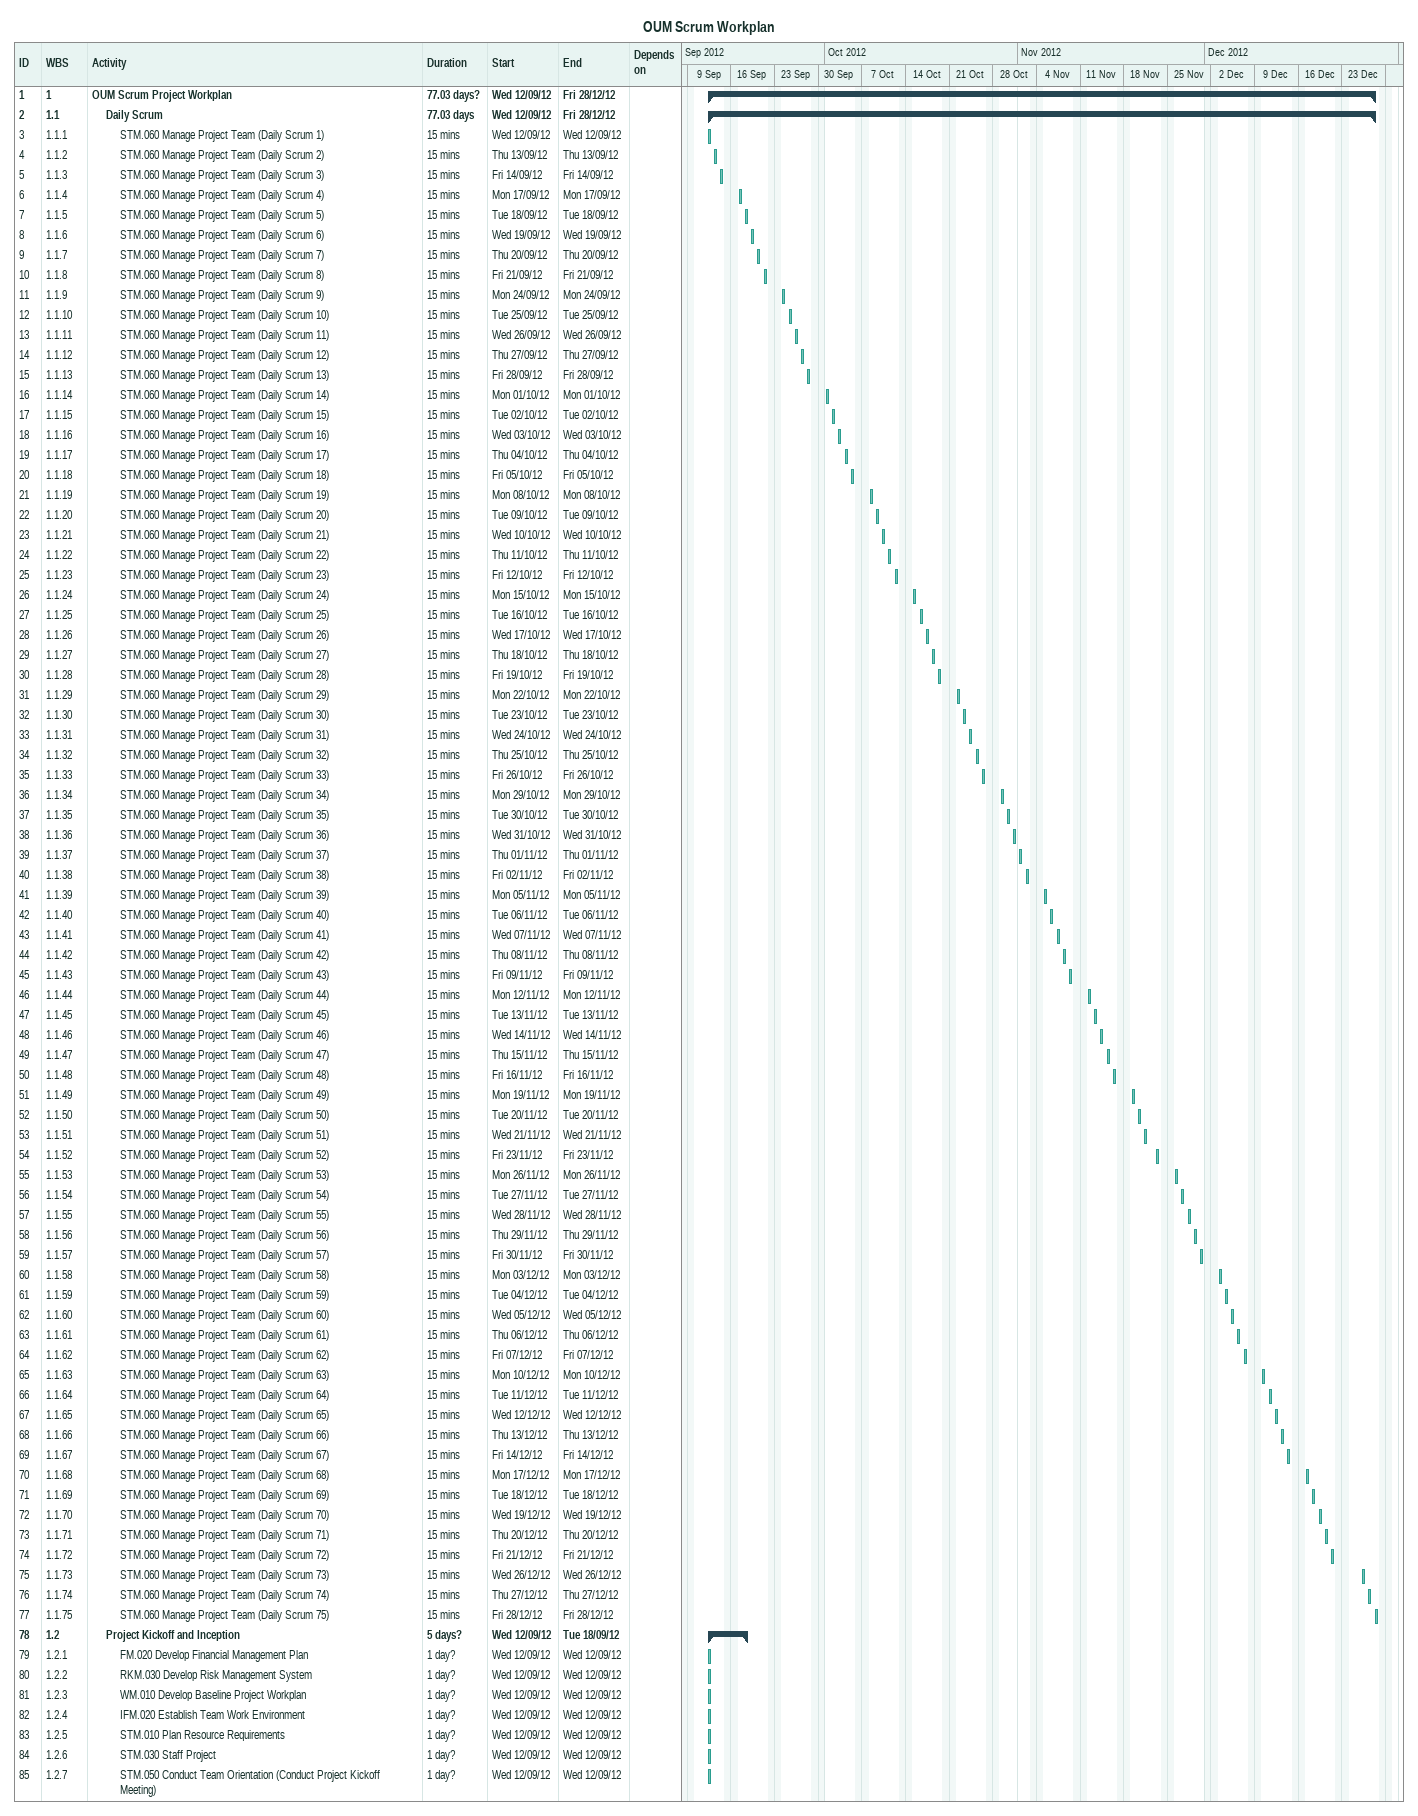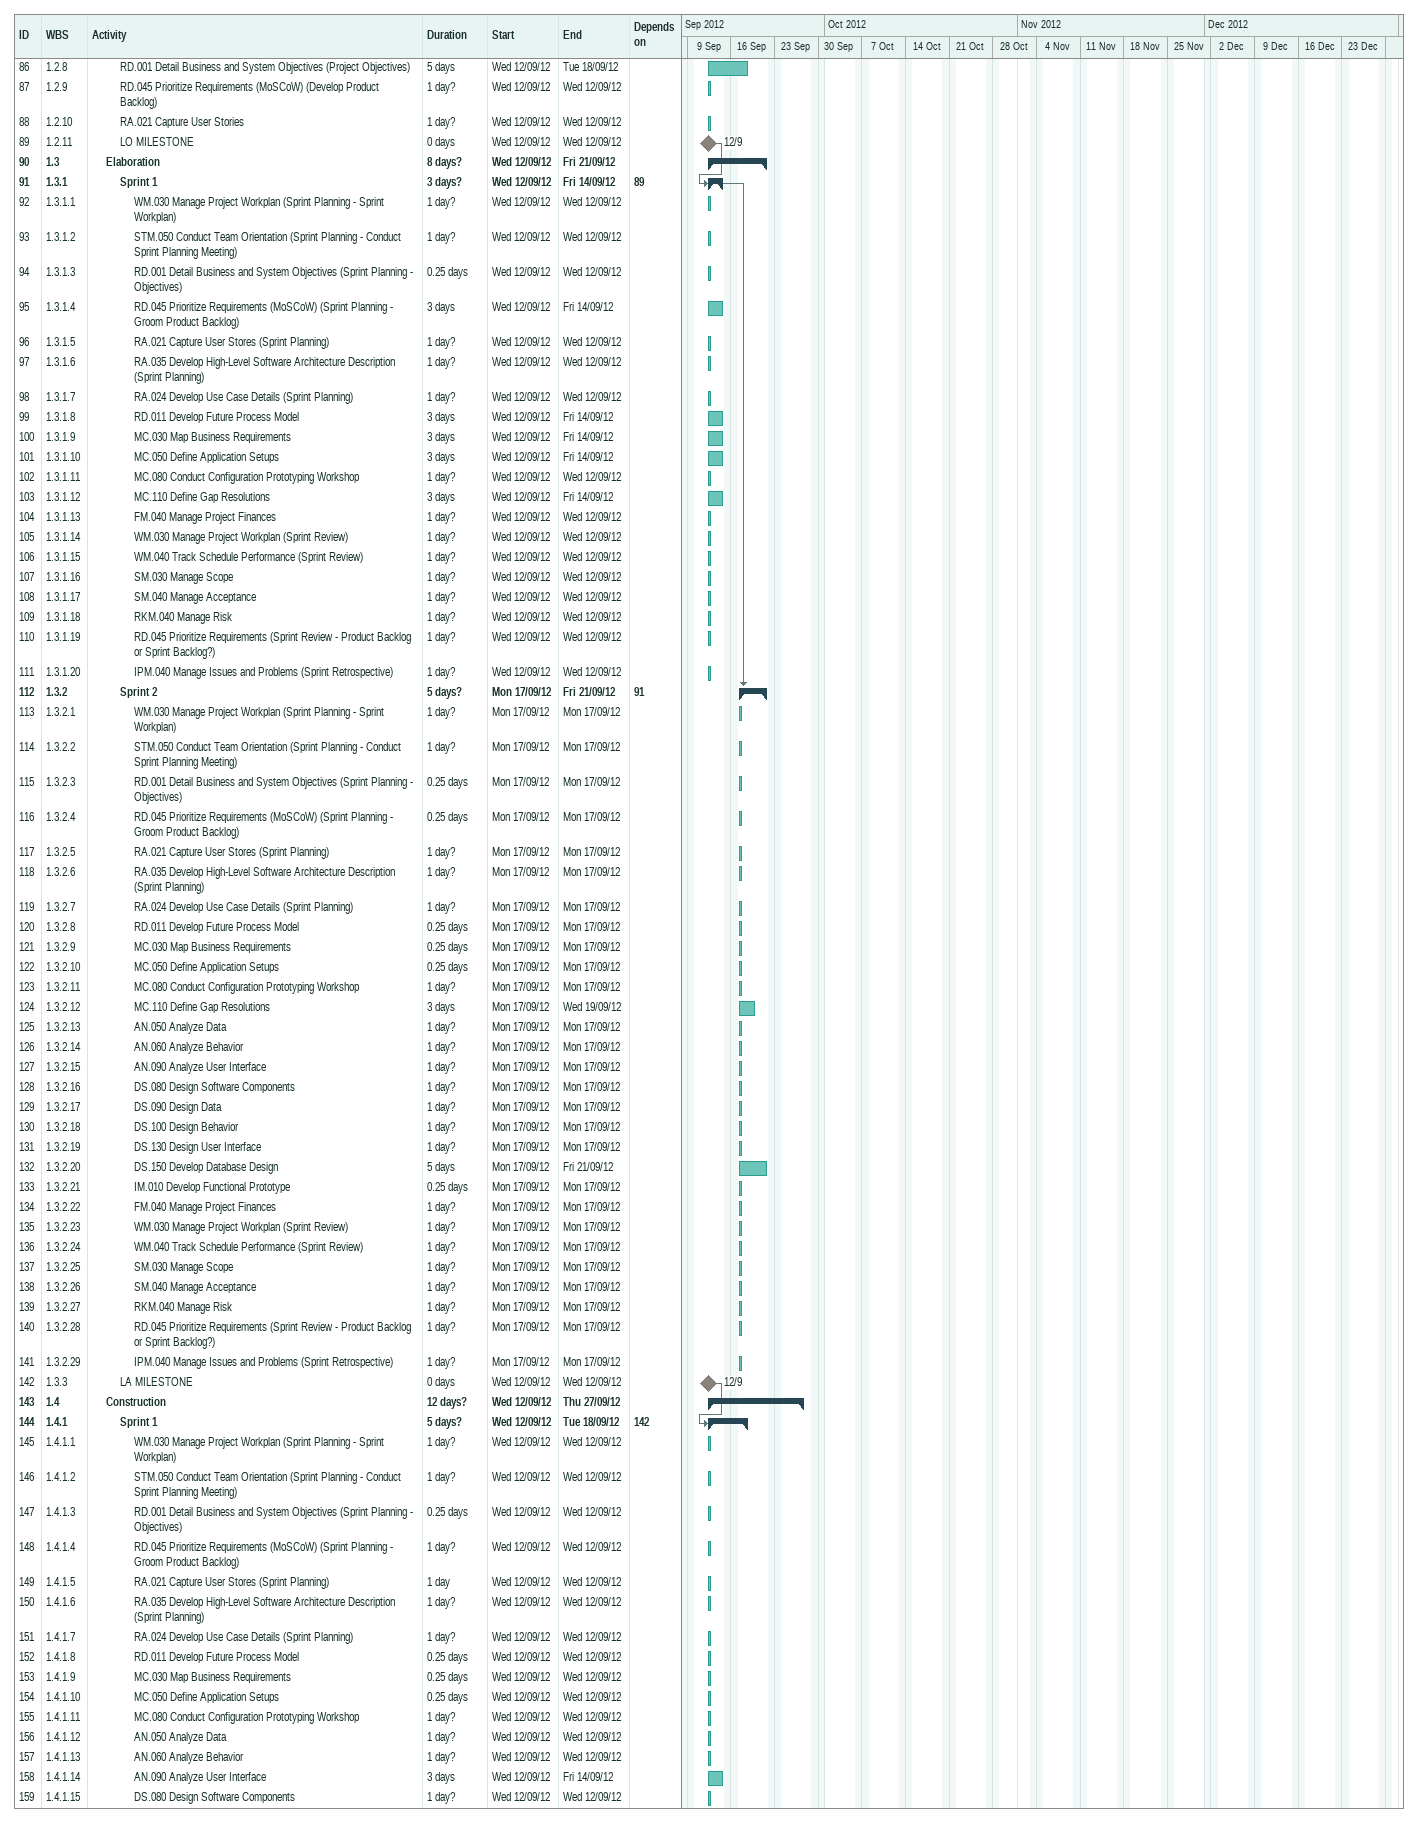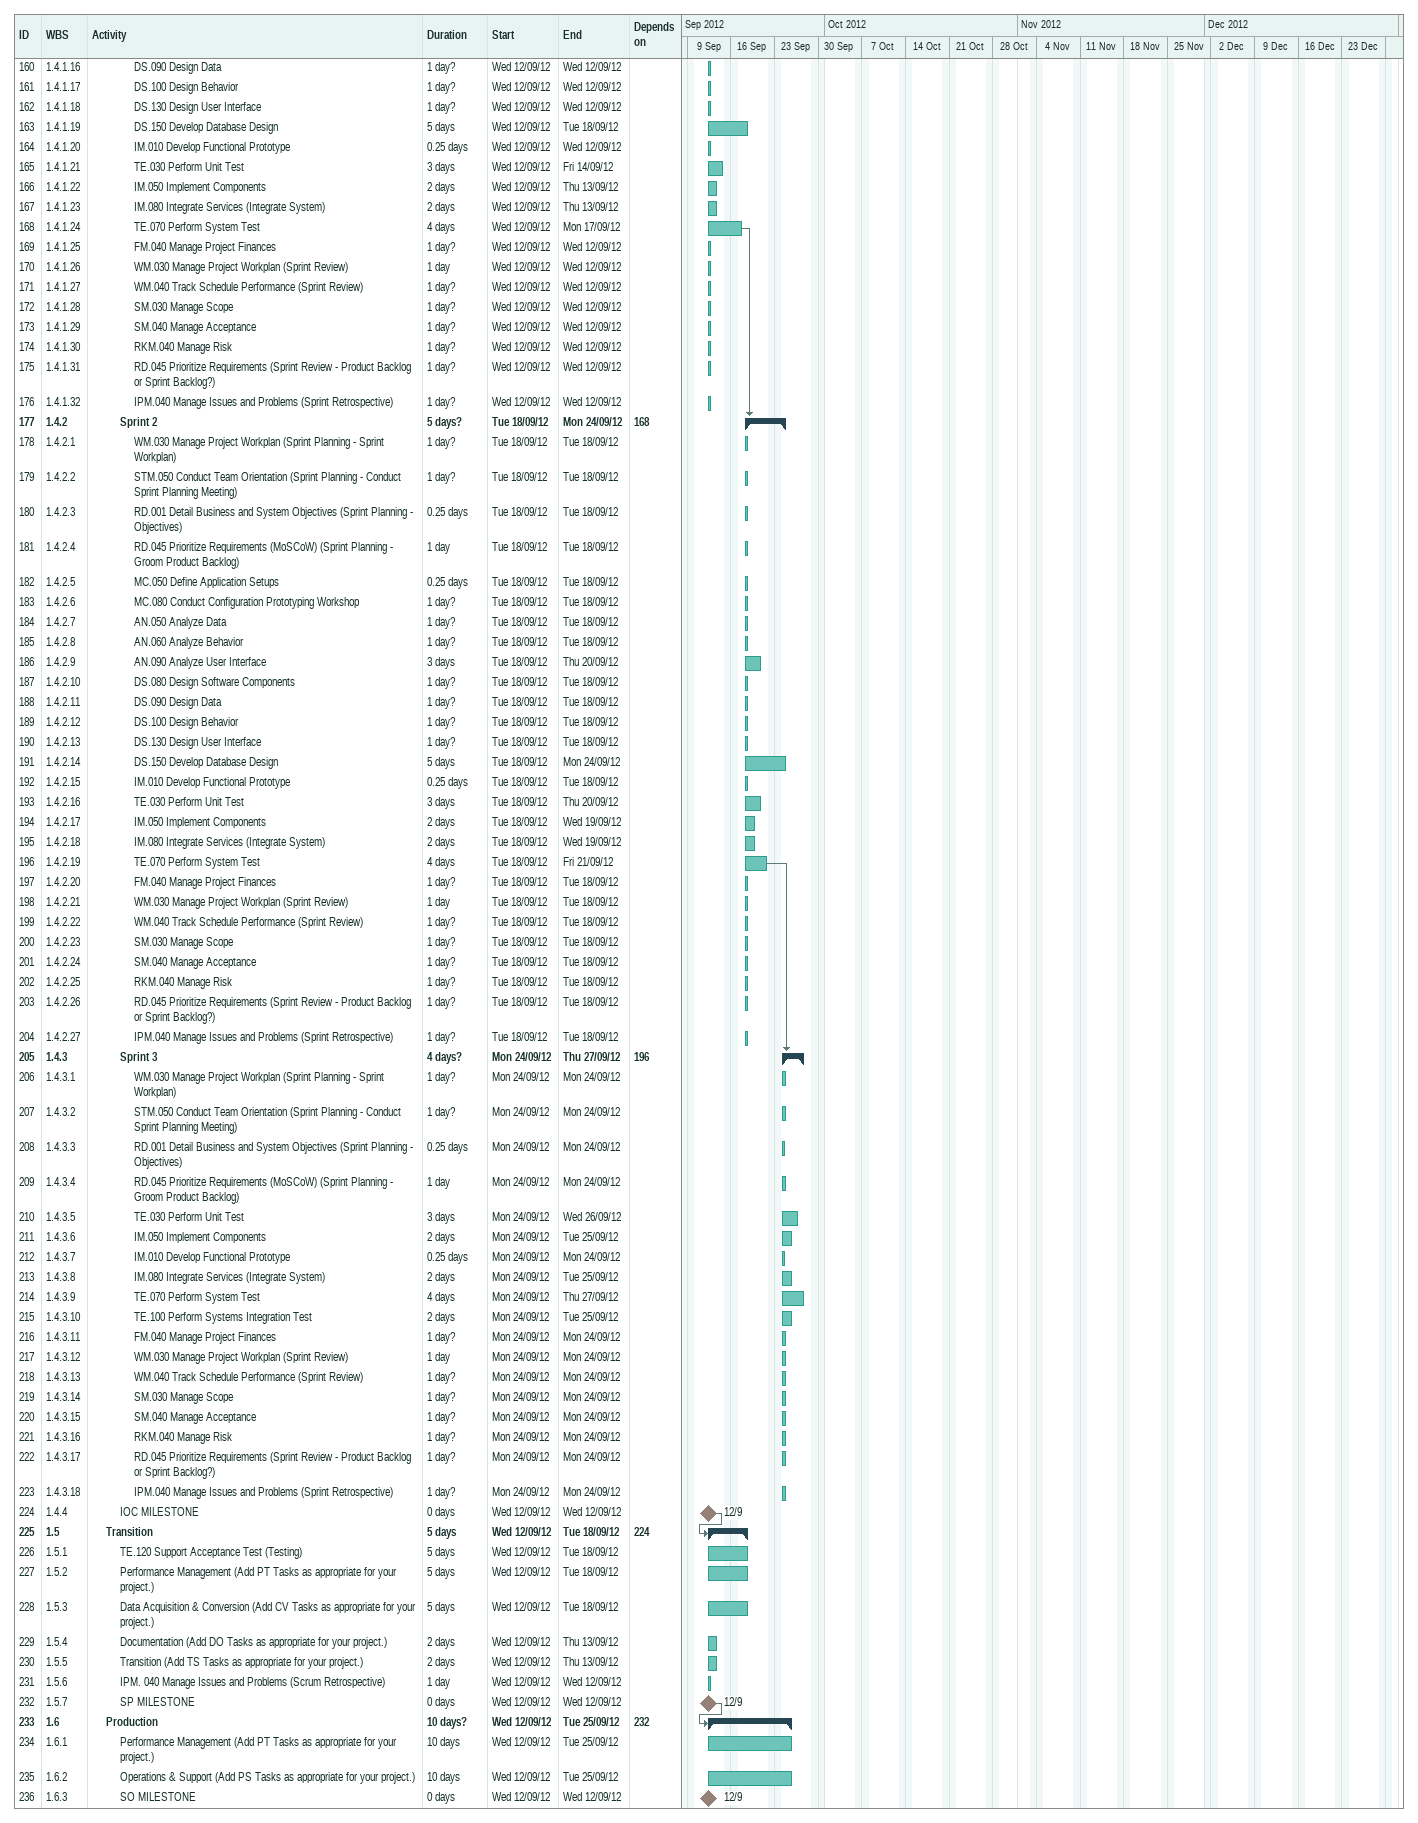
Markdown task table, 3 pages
OUM Scrum Workplan

| ID | WBS | Task | Duration | Start | Finish | Predecessors |
|---|---|---|---|---|---|---|
| 1 | 1 | **OUM Scrum Project Workplan** | 77.03d? | 2012-09-12 | 2012-12-28 |  |
| 2 | 1.1 | **Daily Scrum** | 77.03d | 2012-09-12 | 2012-12-28 |  |
| 3 | 1.1.1 | STM.060 Manage Project Team (Daily Scrum 1) | 15min | 2012-09-12 | 2012-09-12 |  |
| 4 | 1.1.2 | STM.060 Manage Project Team (Daily Scrum 2) | 15min | 2012-09-13 | 2012-09-13 |  |
| 5 | 1.1.3 | STM.060 Manage Project Team (Daily Scrum 3) | 15min | 2012-09-14 | 2012-09-14 |  |
| 6 | 1.1.4 | STM.060 Manage Project Team (Daily Scrum 4) | 15min | 2012-09-17 | 2012-09-17 |  |
| 7 | 1.1.5 | STM.060 Manage Project Team (Daily Scrum 5) | 15min | 2012-09-18 | 2012-09-18 |  |
| 8 | 1.1.6 | STM.060 Manage Project Team (Daily Scrum 6) | 15min | 2012-09-19 | 2012-09-19 |  |
| 9 | 1.1.7 | STM.060 Manage Project Team (Daily Scrum 7) | 15min | 2012-09-20 | 2012-09-20 |  |
| 10 | 1.1.8 | STM.060 Manage Project Team (Daily Scrum 8) | 15min | 2012-09-21 | 2012-09-21 |  |
| 11 | 1.1.9 | STM.060 Manage Project Team (Daily Scrum 9) | 15min | 2012-09-24 | 2012-09-24 |  |
| 12 | 1.1.10 | STM.060 Manage Project Team (Daily Scrum 10) | 15min | 2012-09-25 | 2012-09-25 |  |
| 13 | 1.1.11 | STM.060 Manage Project Team (Daily Scrum 11) | 15min | 2012-09-26 | 2012-09-26 |  |
| 14 | 1.1.12 | STM.060 Manage Project Team (Daily Scrum 12) | 15min | 2012-09-27 | 2012-09-27 |  |
| 15 | 1.1.13 | STM.060 Manage Project Team (Daily Scrum 13) | 15min | 2012-09-28 | 2012-09-28 |  |
| 16 | 1.1.14 | STM.060 Manage Project Team (Daily Scrum 14) | 15min | 2012-10-01 | 2012-10-01 |  |
| 17 | 1.1.15 | STM.060 Manage Project Team (Daily Scrum 15) | 15min | 2012-10-02 | 2012-10-02 |  |
| 18 | 1.1.16 | STM.060 Manage Project Team (Daily Scrum 16) | 15min | 2012-10-03 | 2012-10-03 |  |
| 19 | 1.1.17 | STM.060 Manage Project Team (Daily Scrum 17) | 15min | 2012-10-04 | 2012-10-04 |  |
| 20 | 1.1.18 | STM.060 Manage Project Team (Daily Scrum 18) | 15min | 2012-10-05 | 2012-10-05 |  |
| 21 | 1.1.19 | STM.060 Manage Project Team (Daily Scrum 19) | 15min | 2012-10-08 | 2012-10-08 |  |
| 22 | 1.1.20 | STM.060 Manage Project Team (Daily Scrum 20) | 15min | 2012-10-09 | 2012-10-09 |  |
| 23 | 1.1.21 | STM.060 Manage Project Team (Daily Scrum 21) | 15min | 2012-10-10 | 2012-10-10 |  |
| 24 | 1.1.22 | STM.060 Manage Project Team (Daily Scrum 22) | 15min | 2012-10-11 | 2012-10-11 |  |
| 25 | 1.1.23 | STM.060 Manage Project Team (Daily Scrum 23) | 15min | 2012-10-12 | 2012-10-12 |  |
| 26 | 1.1.24 | STM.060 Manage Project Team (Daily Scrum 24) | 15min | 2012-10-15 | 2012-10-15 |  |
| 27 | 1.1.25 | STM.060 Manage Project Team (Daily Scrum 25) | 15min | 2012-10-16 | 2012-10-16 |  |
| 28 | 1.1.26 | STM.060 Manage Project Team (Daily Scrum 26) | 15min | 2012-10-17 | 2012-10-17 |  |
| 29 | 1.1.27 | STM.060 Manage Project Team (Daily Scrum 27) | 15min | 2012-10-18 | 2012-10-18 |  |
| 30 | 1.1.28 | STM.060 Manage Project Team (Daily Scrum 28) | 15min | 2012-10-19 | 2012-10-19 |  |
| 31 | 1.1.29 | STM.060 Manage Project Team (Daily Scrum 29) | 15min | 2012-10-22 | 2012-10-22 |  |
| 32 | 1.1.30 | STM.060 Manage Project Team (Daily Scrum 30) | 15min | 2012-10-23 | 2012-10-23 |  |
| 33 | 1.1.31 | STM.060 Manage Project Team (Daily Scrum 31) | 15min | 2012-10-24 | 2012-10-24 |  |
| 34 | 1.1.32 | STM.060 Manage Project Team (Daily Scrum 32) | 15min | 2012-10-25 | 2012-10-25 |  |
| 35 | 1.1.33 | STM.060 Manage Project Team (Daily Scrum 33) | 15min | 2012-10-26 | 2012-10-26 |  |
| 36 | 1.1.34 | STM.060 Manage Project Team (Daily Scrum 34) | 15min | 2012-10-29 | 2012-10-29 |  |
| 37 | 1.1.35 | STM.060 Manage Project Team (Daily Scrum 35) | 15min | 2012-10-30 | 2012-10-30 |  |
| 38 | 1.1.36 | STM.060 Manage Project Team (Daily Scrum 36) | 15min | 2012-10-31 | 2012-10-31 |  |
| 39 | 1.1.37 | STM.060 Manage Project Team (Daily Scrum 37) | 15min | 2012-11-01 | 2012-11-01 |  |
| 40 | 1.1.38 | STM.060 Manage Project Team (Daily Scrum 38) | 15min | 2012-11-02 | 2012-11-02 |  |
| 41 | 1.1.39 | STM.060 Manage Project Team (Daily Scrum 39) | 15min | 2012-11-05 | 2012-11-05 |  |
| 42 | 1.1.40 | STM.060 Manage Project Team (Daily Scrum 40) | 15min | 2012-11-06 | 2012-11-06 |  |
| 43 | 1.1.41 | STM.060 Manage Project Team (Daily Scrum 41) | 15min | 2012-11-07 | 2012-11-07 |  |
| 44 | 1.1.42 | STM.060 Manage Project Team (Daily Scrum 42) | 15min | 2012-11-08 | 2012-11-08 |  |
| 45 | 1.1.43 | STM.060 Manage Project Team (Daily Scrum 43) | 15min | 2012-11-09 | 2012-11-09 |  |
| 46 | 1.1.44 | STM.060 Manage Project Team (Daily Scrum 44) | 15min | 2012-11-12 | 2012-11-12 |  |
| 47 | 1.1.45 | STM.060 Manage Project Team (Daily Scrum 45) | 15min | 2012-11-13 | 2012-11-13 |  |
| 48 | 1.1.46 | STM.060 Manage Project Team (Daily Scrum 46) | 15min | 2012-11-14 | 2012-11-14 |  |
| 49 | 1.1.47 | STM.060 Manage Project Team (Daily Scrum 47) | 15min | 2012-11-15 | 2012-11-15 |  |
| 50 | 1.1.48 | STM.060 Manage Project Team (Daily Scrum 48) | 15min | 2012-11-16 | 2012-11-16 |  |
| 51 | 1.1.49 | STM.060 Manage Project Team (Daily Scrum 49) | 15min | 2012-11-19 | 2012-11-19 |  |
| 52 | 1.1.50 | STM.060 Manage Project Team (Daily Scrum 50) | 15min | 2012-11-20 | 2012-11-20 |  |
| 53 | 1.1.51 | STM.060 Manage Project Team (Daily Scrum 51) | 15min | 2012-11-21 | 2012-11-21 |  |
| 54 | 1.1.52 | STM.060 Manage Project Team (Daily Scrum 52) | 15min | 2012-11-23 | 2012-11-23 |  |
| 55 | 1.1.53 | STM.060 Manage Project Team (Daily Scrum 53) | 15min | 2012-11-26 | 2012-11-26 |  |
| 56 | 1.1.54 | STM.060 Manage Project Team (Daily Scrum 54) | 15min | 2012-11-27 | 2012-11-27 |  |
| 57 | 1.1.55 | STM.060 Manage Project Team (Daily Scrum 55) | 15min | 2012-11-28 | 2012-11-28 |  |
| 58 | 1.1.56 | STM.060 Manage Project Team (Daily Scrum 56) | 15min | 2012-11-29 | 2012-11-29 |  |
| 59 | 1.1.57 | STM.060 Manage Project Team (Daily Scrum 57) | 15min | 2012-11-30 | 2012-11-30 |  |
| 60 | 1.1.58 | STM.060 Manage Project Team (Daily Scrum 58) | 15min | 2012-12-03 | 2012-12-03 |  |
| 61 | 1.1.59 | STM.060 Manage Project Team (Daily Scrum 59) | 15min | 2012-12-04 | 2012-12-04 |  |
| 62 | 1.1.60 | STM.060 Manage Project Team (Daily Scrum 60) | 15min | 2012-12-05 | 2012-12-05 |  |
| 63 | 1.1.61 | STM.060 Manage Project Team (Daily Scrum 61) | 15min | 2012-12-06 | 2012-12-06 |  |
| 64 | 1.1.62 | STM.060 Manage Project Team (Daily Scrum 62) | 15min | 2012-12-07 | 2012-12-07 |  |
| 65 | 1.1.63 | STM.060 Manage Project Team (Daily Scrum 63) | 15min | 2012-12-10 | 2012-12-10 |  |
| 66 | 1.1.64 | STM.060 Manage Project Team (Daily Scrum 64) | 15min | 2012-12-11 | 2012-12-11 |  |
| 67 | 1.1.65 | STM.060 Manage Project Team (Daily Scrum 65) | 15min | 2012-12-12 | 2012-12-12 |  |
| 68 | 1.1.66 | STM.060 Manage Project Team (Daily Scrum 66) | 15min | 2012-12-13 | 2012-12-13 |  |
| 69 | 1.1.67 | STM.060 Manage Project Team (Daily Scrum 67) | 15min | 2012-12-14 | 2012-12-14 |  |
| 70 | 1.1.68 | STM.060 Manage Project Team (Daily Scrum 68) | 15min | 2012-12-17 | 2012-12-17 |  |
| 71 | 1.1.69 | STM.060 Manage Project Team (Daily Scrum 69) | 15min | 2012-12-18 | 2012-12-18 |  |
| 72 | 1.1.70 | STM.060 Manage Project Team (Daily Scrum 70) | 15min | 2012-12-19 | 2012-12-19 |  |
| 73 | 1.1.71 | STM.060 Manage Project Team (Daily Scrum 71) | 15min | 2012-12-20 | 2012-12-20 |  |
| 74 | 1.1.72 | STM.060 Manage Project Team (Daily Scrum 72) | 15min | 2012-12-21 | 2012-12-21 |  |
| 75 | 1.1.73 | STM.060 Manage Project Team (Daily Scrum 73) | 15min | 2012-12-26 | 2012-12-26 |  |
| 76 | 1.1.74 | STM.060 Manage Project Team (Daily Scrum 74) | 15min | 2012-12-27 | 2012-12-27 |  |
| 77 | 1.1.75 | STM.060 Manage Project Team (Daily Scrum 75) | 15min | 2012-12-28 | 2012-12-28 |  |
| 78 | 1.2 | **Project Kickoff and Inception** | 5d? | 2012-09-12 | 2012-09-18 |  |
| 79 | 1.2.1 | FM.020 Develop Financial Management Plan | 1d? | 2012-09-12 | 2012-09-12 |  |
| 80 | 1.2.2 | RKM.030 Develop Risk Management System | 1d? | 2012-09-12 | 2012-09-12 |  |
| 81 | 1.2.3 | WM.010 Develop Baseline Project Workplan | 1d? | 2012-09-12 | 2012-09-12 |  |
| 82 | 1.2.4 | IFM.020 Establish Team Work Environment | 1d? | 2012-09-12 | 2012-09-12 |  |
| 83 | 1.2.5 | STM.010 Plan Resource Requirements | 1d? | 2012-09-12 | 2012-09-12 |  |
| 84 | 1.2.6 | STM.030 Staff Project | 1d? | 2012-09-12 | 2012-09-12 |  |
| 85 | 1.2.7 | STM.050 Conduct Team Orientation (Conduct Project Kickoff Meeting) | 1d? | 2012-09-12 | 2012-09-12 |  |
| 86 | 1.2.8 | RD.001 Detail Business and System Objectives (Project Objectives) | 5d | 2012-09-12 | 2012-09-18 |  |
| 87 | 1.2.9 | RD.045 Prioritize Requirements (MoSCoW) (Develop Product Backlog) | 1d? | 2012-09-12 | 2012-09-12 |  |
| 88 | 1.2.10 | RA.021 Capture User Stories | 1d? | 2012-09-12 | 2012-09-12 |  |
| 89 | 1.2.11 | LO MILESTONE | 0d | 2012-09-12 | 2012-09-12 |  |
| 90 | 1.3 | **Elaboration** | 8d? | 2012-09-12 | 2012-09-21 |  |
| 91 | 1.3.1 | **Sprint 1** | 3d? | 2012-09-12 | 2012-09-14 | 89 |
| 92 | 1.3.1.1 | WM.030 Manage Project Workplan (Sprint Planning - Sprint Workplan) | 1d? | 2012-09-12 | 2012-09-12 |  |
| 93 | 1.3.1.2 | STM.050 Conduct Team Orientation (Sprint Planning - Conduct Sprint Planning Meeting) | 1d? | 2012-09-12 | 2012-09-12 |  |
| 94 | 1.3.1.3 | RD.001 Detail Business and System Objectives (Sprint Planning - Objectives) | 0.25d | 2012-09-12 | 2012-09-12 |  |
| 95 | 1.3.1.4 | RD.045 Prioritize Requirements (MoSCoW) (Sprint Planning - Groom Product Backlog) | 3d | 2012-09-12 | 2012-09-14 |  |
| 96 | 1.3.1.5 | RA.021 Capture User Stores (Sprint Planning) | 1d? | 2012-09-12 | 2012-09-12 |  |
| 97 | 1.3.1.6 | RA.035 Develop High-Level Software Architecture Description (Sprint Planning) | 1d? | 2012-09-12 | 2012-09-12 |  |
| 98 | 1.3.1.7 | RA.024 Develop Use Case Details (Sprint Planning) | 1d? | 2012-09-12 | 2012-09-12 |  |
| 99 | 1.3.1.8 | RD.011 Develop Future Process Model | 3d | 2012-09-12 | 2012-09-14 |  |
| 100 | 1.3.1.9 | MC.030 Map Business Requirements | 3d | 2012-09-12 | 2012-09-14 |  |
| 101 | 1.3.1.10 | MC.050 Define Application Setups | 3d | 2012-09-12 | 2012-09-14 |  |
| 102 | 1.3.1.11 | MC.080 Conduct Configuration Prototyping Workshop | 1d? | 2012-09-12 | 2012-09-12 |  |
| 103 | 1.3.1.12 | MC.110 Define Gap Resolutions | 3d | 2012-09-12 | 2012-09-14 |  |
| 104 | 1.3.1.13 | FM.040 Manage Project Finances | 1d? | 2012-09-12 | 2012-09-12 |  |
| 105 | 1.3.1.14 | WM.030 Manage Project Workplan (Sprint Review) | 1d? | 2012-09-12 | 2012-09-12 |  |
| 106 | 1.3.1.15 | WM.040 Track Schedule Performance (Sprint Review) | 1d? | 2012-09-12 | 2012-09-12 |  |
| 107 | 1.3.1.16 | SM.030 Manage Scope | 1d? | 2012-09-12 | 2012-09-12 |  |
| 108 | 1.3.1.17 | SM.040 Manage Acceptance | 1d? | 2012-09-12 | 2012-09-12 |  |
| 109 | 1.3.1.18 | RKM.040 Manage Risk | 1d? | 2012-09-12 | 2012-09-12 |  |
| 110 | 1.3.1.19 | RD.045 Prioritize Requirements (Sprint Review - Product Backlog or Sprint Backlog?) | 1d? | 2012-09-12 | 2012-09-12 |  |
| 111 | 1.3.1.20 | IPM.040 Manage Issues and Problems (Sprint Retrospective) | 1d? | 2012-09-12 | 2012-09-12 |  |
| 112 | 1.3.2 | **Sprint 2** | 5d? | 2012-09-17 | 2012-09-21 | 91 |
| 113 | 1.3.2.1 | WM.030 Manage Project Workplan (Sprint Planning - Sprint Workplan) | 1d? | 2012-09-17 | 2012-09-17 |  |
| 114 | 1.3.2.2 | STM.050 Conduct Team Orientation (Sprint Planning - Conduct Sprint Planning Meeting) | 1d? | 2012-09-17 | 2012-09-17 |  |
| 115 | 1.3.2.3 | RD.001 Detail Business and System Objectives (Sprint Planning - Objectives) | 0.25d | 2012-09-17 | 2012-09-17 |  |
| 116 | 1.3.2.4 | RD.045 Prioritize Requirements (MoSCoW) (Sprint Planning - Groom Product Backlog) | 0.25d | 2012-09-17 | 2012-09-17 |  |
| 117 | 1.3.2.5 | RA.021 Capture User Stores (Sprint Planning) | 1d? | 2012-09-17 | 2012-09-17 |  |
| 118 | 1.3.2.6 | RA.035 Develop High-Level Software Architecture Description (Sprint Planning) | 1d? | 2012-09-17 | 2012-09-17 |  |
| 119 | 1.3.2.7 | RA.024 Develop Use Case Details (Sprint Planning) | 1d? | 2012-09-17 | 2012-09-17 |  |
| 120 | 1.3.2.8 | RD.011 Develop Future Process Model | 0.25d | 2012-09-17 | 2012-09-17 |  |
| 121 | 1.3.2.9 | MC.030 Map Business Requirements | 0.25d | 2012-09-17 | 2012-09-17 |  |
| 122 | 1.3.2.10 | MC.050 Define Application Setups | 0.25d | 2012-09-17 | 2012-09-17 |  |
| 123 | 1.3.2.11 | MC.080 Conduct Configuration Prototyping Workshop | 1d? | 2012-09-17 | 2012-09-17 |  |
| 124 | 1.3.2.12 | MC.110 Define Gap Resolutions | 3d | 2012-09-17 | 2012-09-19 |  |
| 125 | 1.3.2.13 | AN.050 Analyze Data | 1d? | 2012-09-17 | 2012-09-17 |  |
| 126 | 1.3.2.14 | AN.060 Analyze Behavior | 1d? | 2012-09-17 | 2012-09-17 |  |
| 127 | 1.3.2.15 | AN.090 Analyze User Interface | 1d? | 2012-09-17 | 2012-09-17 |  |
| 128 | 1.3.2.16 | DS.080 Design Software Components | 1d? | 2012-09-17 | 2012-09-17 |  |
| 129 | 1.3.2.17 | DS.090 Design Data | 1d? | 2012-09-17 | 2012-09-17 |  |
| 130 | 1.3.2.18 | DS.100 Design Behavior | 1d? | 2012-09-17 | 2012-09-17 |  |
| 131 | 1.3.2.19 | DS.130 Design User Interface | 1d? | 2012-09-17 | 2012-09-17 |  |
| 132 | 1.3.2.20 | DS.150 Develop Database Design | 5d | 2012-09-17 | 2012-09-21 |  |
| 133 | 1.3.2.21 | IM.010 Develop Functional Prototype | 0.25d | 2012-09-17 | 2012-09-17 |  |
| 134 | 1.3.2.22 | FM.040 Manage Project Finances | 1d? | 2012-09-17 | 2012-09-17 |  |
| 135 | 1.3.2.23 | WM.030 Manage Project Workplan (Sprint Review) | 1d? | 2012-09-17 | 2012-09-17 |  |
| 136 | 1.3.2.24 | WM.040 Track Schedule Performance (Sprint Review) | 1d? | 2012-09-17 | 2012-09-17 |  |
| 137 | 1.3.2.25 | SM.030 Manage Scope | 1d? | 2012-09-17 | 2012-09-17 |  |
| 138 | 1.3.2.26 | SM.040 Manage Acceptance | 1d? | 2012-09-17 | 2012-09-17 |  |
| 139 | 1.3.2.27 | RKM.040 Manage Risk | 1d? | 2012-09-17 | 2012-09-17 |  |
| 140 | 1.3.2.28 | RD.045 Prioritize Requirements (Sprint Review - Product Backlog or Sprint Backlog?) | 1d? | 2012-09-17 | 2012-09-17 |  |
| 141 | 1.3.2.29 | IPM.040 Manage Issues and Problems (Sprint Retrospective) | 1d? | 2012-09-17 | 2012-09-17 |  |
| 142 | 1.3.3 | LA MILESTONE | 0d | 2012-09-12 | 2012-09-12 |  |
| 143 | 1.4 | **Construction** | 12d? | 2012-09-12 | 2012-09-27 |  |
| 144 | 1.4.1 | **Sprint 1** | 5d? | 2012-09-12 | 2012-09-18 | 142 |
| 145 | 1.4.1.1 | WM.030 Manage Project Workplan (Sprint Planning - Sprint Workplan) | 1d? | 2012-09-12 | 2012-09-12 |  |
| 146 | 1.4.1.2 | STM.050 Conduct Team Orientation (Sprint Planning - Conduct Sprint Planning Meeting) | 1d? | 2012-09-12 | 2012-09-12 |  |
| 147 | 1.4.1.3 | RD.001 Detail Business and System Objectives (Sprint Planning - Objectives) | 0.25d | 2012-09-12 | 2012-09-12 |  |
| 148 | 1.4.1.4 | RD.045 Prioritize Requirements (MoSCoW) (Sprint Planning - Groom Product Backlog) | 1d? | 2012-09-12 | 2012-09-12 |  |
| 149 | 1.4.1.5 | RA.021 Capture User Stores (Sprint Planning) | 1d | 2012-09-12 | 2012-09-12 |  |
| 150 | 1.4.1.6 | RA.035 Develop High-Level Software Architecture Description (Sprint Planning) | 1d? | 2012-09-12 | 2012-09-12 |  |
| 151 | 1.4.1.7 | RA.024 Develop Use Case Details (Sprint Planning) | 1d? | 2012-09-12 | 2012-09-12 |  |
| 152 | 1.4.1.8 | RD.011 Develop Future Process Model | 0.25d | 2012-09-12 | 2012-09-12 |  |
| 153 | 1.4.1.9 | MC.030 Map Business Requirements | 0.25d | 2012-09-12 | 2012-09-12 |  |
| 154 | 1.4.1.10 | MC.050 Define Application Setups | 0.25d | 2012-09-12 | 2012-09-12 |  |
| 155 | 1.4.1.11 | MC.080 Conduct Configuration Prototyping Workshop | 1d? | 2012-09-12 | 2012-09-12 |  |
| 156 | 1.4.1.12 | AN.050 Analyze Data | 1d? | 2012-09-12 | 2012-09-12 |  |
| 157 | 1.4.1.13 | AN.060 Analyze Behavior | 1d? | 2012-09-12 | 2012-09-12 |  |
| 158 | 1.4.1.14 | AN.090 Analyze User Interface | 3d | 2012-09-12 | 2012-09-14 |  |
| 159 | 1.4.1.15 | DS.080 Design Software Components | 1d? | 2012-09-12 | 2012-09-12 |  |
| 160 | 1.4.1.16 | DS.090 Design Data | 1d? | 2012-09-12 | 2012-09-12 |  |
| 161 | 1.4.1.17 | DS.100 Design Behavior | 1d? | 2012-09-12 | 2012-09-12 |  |
| 162 | 1.4.1.18 | DS.130 Design User Interface | 1d? | 2012-09-12 | 2012-09-12 |  |
| 163 | 1.4.1.19 | DS.150 Develop Database Design | 5d | 2012-09-12 | 2012-09-18 |  |
| 164 | 1.4.1.20 | IM.010 Develop Functional Prototype | 0.25d | 2012-09-12 | 2012-09-12 |  |
| 165 | 1.4.1.21 | TE.030 Perform Unit Test | 3d | 2012-09-12 | 2012-09-14 |  |
| 166 | 1.4.1.22 | IM.050 Implement Components | 2d | 2012-09-12 | 2012-09-13 |  |
| 167 | 1.4.1.23 | IM.080 Integrate Services (Integrate System) | 2d | 2012-09-12 | 2012-09-13 |  |
| 168 | 1.4.1.24 | TE.070 Perform System Test | 4d | 2012-09-12 | 2012-09-17 |  |
| 169 | 1.4.1.25 | FM.040 Manage Project Finances | 1d? | 2012-09-12 | 2012-09-12 |  |
| 170 | 1.4.1.26 | WM.030 Manage Project Workplan (Sprint Review) | 1d | 2012-09-12 | 2012-09-12 |  |
| 171 | 1.4.1.27 | WM.040 Track Schedule Performance (Sprint Review) | 1d? | 2012-09-12 | 2012-09-12 |  |
| 172 | 1.4.1.28 | SM.030 Manage Scope | 1d? | 2012-09-12 | 2012-09-12 |  |
| 173 | 1.4.1.29 | SM.040 Manage Acceptance | 1d? | 2012-09-12 | 2012-09-12 |  |
| 174 | 1.4.1.30 | RKM.040 Manage Risk | 1d? | 2012-09-12 | 2012-09-12 |  |
| 175 | 1.4.1.31 | RD.045 Prioritize Requirements (Sprint Review - Product Backlog or Sprint Backlog?) | 1d? | 2012-09-12 | 2012-09-12 |  |
| 176 | 1.4.1.32 | IPM.040 Manage Issues and Problems (Sprint Retrospective) | 1d? | 2012-09-12 | 2012-09-12 |  |
| 177 | 1.4.2 | **Sprint 2** | 5d? | 2012-09-18 | 2012-09-24 | 168 |
| 178 | 1.4.2.1 | WM.030 Manage Project Workplan (Sprint Planning - Sprint Workplan) | 1d? | 2012-09-18 | 2012-09-18 |  |
| 179 | 1.4.2.2 | STM.050 Conduct Team Orientation (Sprint Planning - Conduct Sprint Planning Meeting) | 1d? | 2012-09-18 | 2012-09-18 |  |
| 180 | 1.4.2.3 | RD.001 Detail Business and System Objectives (Sprint Planning - Objectives) | 0.25d | 2012-09-18 | 2012-09-18 |  |
| 181 | 1.4.2.4 | RD.045 Prioritize Requirements (MoSCoW) (Sprint Planning - Groom Product Backlog) | 1d | 2012-09-18 | 2012-09-18 |  |
| 182 | 1.4.2.5 | MC.050 Define Application Setups | 0.25d | 2012-09-18 | 2012-09-18 |  |
| 183 | 1.4.2.6 | MC.080 Conduct Configuration Prototyping Workshop | 1d? | 2012-09-18 | 2012-09-18 |  |
| 184 | 1.4.2.7 | AN.050 Analyze Data | 1d? | 2012-09-18 | 2012-09-18 |  |
| 185 | 1.4.2.8 | AN.060 Analyze Behavior | 1d? | 2012-09-18 | 2012-09-18 |  |
| 186 | 1.4.2.9 | AN.090 Analyze User Interface | 3d | 2012-09-18 | 2012-09-20 |  |
| 187 | 1.4.2.10 | DS.080 Design Software Components | 1d? | 2012-09-18 | 2012-09-18 |  |
| 188 | 1.4.2.11 | DS.090 Design Data | 1d? | 2012-09-18 | 2012-09-18 |  |
| 189 | 1.4.2.12 | DS.100 Design Behavior | 1d? | 2012-09-18 | 2012-09-18 |  |
| 190 | 1.4.2.13 | DS.130 Design User Interface | 1d? | 2012-09-18 | 2012-09-18 |  |
| 191 | 1.4.2.14 | DS.150 Develop Database Design | 5d | 2012-09-18 | 2012-09-24 |  |
| 192 | 1.4.2.15 | IM.010 Develop Functional Prototype | 0.25d | 2012-09-18 | 2012-09-18 |  |
| 193 | 1.4.2.16 | TE.030 Perform Unit Test | 3d | 2012-09-18 | 2012-09-20 |  |
| 194 | 1.4.2.17 | IM.050 Implement Components | 2d | 2012-09-18 | 2012-09-19 |  |
| 195 | 1.4.2.18 | IM.080 Integrate Services (Integrate System) | 2d | 2012-09-18 | 2012-09-19 |  |
| 196 | 1.4.2.19 | TE.070 Perform System Test | 4d | 2012-09-18 | 2012-09-21 |  |
| 197 | 1.4.2.20 | FM.040 Manage Project Finances | 1d? | 2012-09-18 | 2012-09-18 |  |
| 198 | 1.4.2.21 | WM.030 Manage Project Workplan (Sprint Review) | 1d | 2012-09-18 | 2012-09-18 |  |
| 199 | 1.4.2.22 | WM.040 Track Schedule Performance (Sprint Review) | 1d? | 2012-09-18 | 2012-09-18 |  |
| 200 | 1.4.2.23 | SM.030 Manage Scope | 1d? | 2012-09-18 | 2012-09-18 |  |
| 201 | 1.4.2.24 | SM.040 Manage Acceptance | 1d? | 2012-09-18 | 2012-09-18 |  |
| 202 | 1.4.2.25 | RKM.040 Manage Risk | 1d? | 2012-09-18 | 2012-09-18 |  |
| 203 | 1.4.2.26 | RD.045 Prioritize Requirements (Sprint Review - Product Backlog or Sprint Backlog?) | 1d? | 2012-09-18 | 2012-09-18 |  |
| 204 | 1.4.2.27 | IPM.040 Manage Issues and Problems (Sprint Retrospective) | 1d? | 2012-09-18 | 2012-09-18 |  |
| 205 | 1.4.3 | **Sprint 3** | 4d? | 2012-09-24 | 2012-09-27 | 196 |
| 206 | 1.4.3.1 | WM.030 Manage Project Workplan (Sprint Planning - Sprint Workplan) | 1d? | 2012-09-24 | 2012-09-24 |  |
| 207 | 1.4.3.2 | STM.050 Conduct Team Orientation (Sprint Planning - Conduct Sprint Planning Meeting) | 1d? | 2012-09-24 | 2012-09-24 |  |
| 208 | 1.4.3.3 | RD.001 Detail Business and System Objectives (Sprint Planning - Objectives) | 0.25d | 2012-09-24 | 2012-09-24 |  |
| 209 | 1.4.3.4 | RD.045 Prioritize Requirements (MoSCoW) (Sprint Planning - Groom Product Backlog) | 1d | 2012-09-24 | 2012-09-24 |  |
| 210 | 1.4.3.5 | TE.030 Perform Unit Test | 3d | 2012-09-24 | 2012-09-26 |  |
| 211 | 1.4.3.6 | IM.050 Implement Components | 2d | 2012-09-24 | 2012-09-25 |  |
| 212 | 1.4.3.7 | IM.010 Develop Functional Prototype | 0.25d | 2012-09-24 | 2012-09-24 |  |
| 213 | 1.4.3.8 | IM.080 Integrate Services (Integrate System) | 2d | 2012-09-24 | 2012-09-25 |  |
| 214 | 1.4.3.9 | TE.070 Perform System Test | 4d | 2012-09-24 | 2012-09-27 |  |
| 215 | 1.4.3.10 | TE.100 Perform Systems Integration Test | 2d | 2012-09-24 | 2012-09-25 |  |
| 216 | 1.4.3.11 | FM.040 Manage Project Finances | 1d? | 2012-09-24 | 2012-09-24 |  |
| 217 | 1.4.3.12 | WM.030 Manage Project Workplan (Sprint Review) | 1d | 2012-09-24 | 2012-09-24 |  |
| 218 | 1.4.3.13 | WM.040 Track Schedule Performance (Sprint Review) | 1d? | 2012-09-24 | 2012-09-24 |  |
| 219 | 1.4.3.14 | SM.030 Manage Scope | 1d? | 2012-09-24 | 2012-09-24 |  |
| 220 | 1.4.3.15 | SM.040 Manage Acceptance | 1d? | 2012-09-24 | 2012-09-24 |  |
| 221 | 1.4.3.16 | RKM.040 Manage Risk | 1d? | 2012-09-24 | 2012-09-24 |  |
| 222 | 1.4.3.17 | RD.045 Prioritize Requirements (Sprint Review - Product Backlog or Sprint Backlog?) | 1d? | 2012-09-24 | 2012-09-24 |  |
| 223 | 1.4.3.18 | IPM.040 Manage Issues and Problems (Sprint Retrospective) | 1d? | 2012-09-24 | 2012-09-24 |  |
| 224 | 1.4.4 | IOC MILESTONE | 0d | 2012-09-12 | 2012-09-12 |  |
| 225 | 1.5 | **Transition** | 5d | 2012-09-12 | 2012-09-18 | 224 |
| 226 | 1.5.1 | TE.120 Support Acceptance Test (Testing) | 5d | 2012-09-12 | 2012-09-18 |  |
| 227 | 1.5.2 | Performance Management (Add PT Tasks as appropriate for your project.) | 5d | 2012-09-12 | 2012-09-18 |  |
| 228 | 1.5.3 | Data Acquisition & Conversion (Add CV Tasks as appropriate for your project.) | 5d | 2012-09-12 | 2012-09-18 |  |
| 229 | 1.5.4 | Documentation (Add DO Tasks as appropriate for your project.) | 2d | 2012-09-12 | 2012-09-13 |  |
| 230 | 1.5.5 | Transition (Add TS Tasks as appropriate for your project.) | 2d | 2012-09-12 | 2012-09-13 |  |
| 231 | 1.5.6 | IPM. 040 Manage Issues and Problems (Scrum Retrospective) | 1d | 2012-09-12 | 2012-09-12 |  |
| 232 | 1.5.7 | SP MILESTONE | 0d | 2012-09-12 | 2012-09-12 |  |
| 233 | 1.6 | **Production** | 10d? | 2012-09-12 | 2012-09-25 | 232 |
| 234 | 1.6.1 | Performance Management (Add PT Tasks as appropriate for your project.) | 10d | 2012-09-12 | 2012-09-25 |  |
| 235 | 1.6.2 | Operations & Support (Add PS Tasks as appropriate for your project.) | 10d | 2012-09-12 | 2012-09-25 |  |
| 236 | 1.6.3 | SO MILESTONE | 0d | 2012-09-12 | 2012-09-12 |  |
